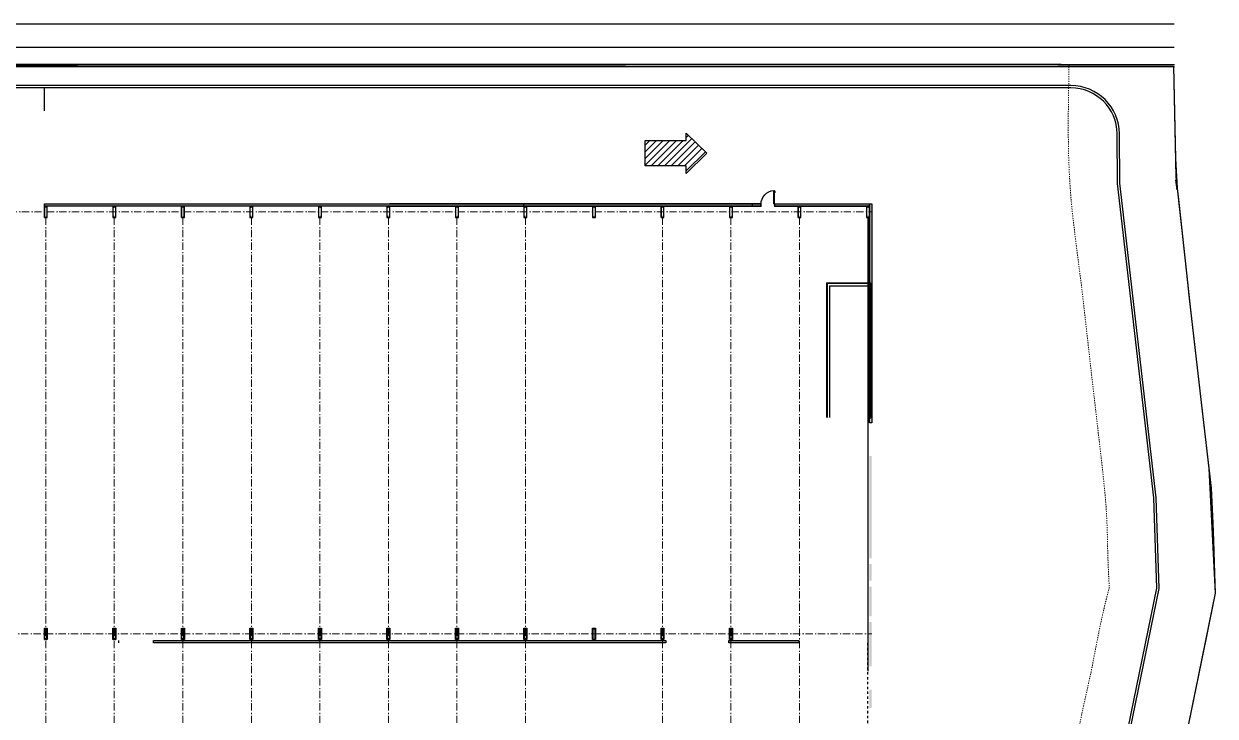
# Model space of a CAD drawing. Header units: millimetres. Extents: x 199 to 443, y 158 to 366.
# Drawn here: x 340.7 to 443.3, y 306.2 to 365.8 of the extents above; entities that cross this region are included whole.
import ezdxf

# ---------------------------------------------------------------- set-up
doc = ezdxf.new("R2010")
doc.units = ezdxf.units.MM
for name, pattern in [('DASHDOT2', [12.7, 6.35, -3.175, 0, -3.175]), ('STYLE_01', [0.416641, 0.208282, -0.208359]), ('STYLE_12', [1.04164, 0.625, -0.208282, 0.069427, -0.138931])]:
    doc.linetypes.add(name, pattern=pattern)
for name, color, linetype in [('000 - MUROS', 252, 'Continuous'), ('Caminos', 8, 'Continuous'), ('COTAS', 121, 'Continuous'), ('Mobiliario', 8, 'Continuous')]:
    doc.layers.add(name, color=color, linetype=linetype)
for name, color, linetype, lineweight in [('Eje-Columnas', 252, 'STYLE_12', 5), ('OCASA_TODAS_r08$0$CARP-BARRIDO', 9, 'Continuous', 15), ('OCASA_TODAS_r08$0$CARP-HERRAJES', 9, 'Continuous', 15), ('OCASA_TODAS_r08$0$CARP-HOJA', 7, 'Continuous', 20), ('OCASA_TODAS_r08$0$CARP-MARCO', 7, 'Continuous', 20), ('Terreno', 8, 'DASHDOT2', 9)]:
    doc.layers.add(name, color=color, linetype=linetype, lineweight=lineweight)

# ---------------------------------------------------------------- blocks, each defined once
blk = doc.blocks.new('OCASA_TODAS_r08$0$SE 16')
at = {"layer": 'OCASA_TODAS_r08$0$CARP-BARRIDO', "lineweight": -3}
blk.add_arc((-36.41539, -19.636195), 1.16501, 179.476971, 266.48031, dxfattribs=at)
at = {"layer": 'OCASA_TODAS_r08$0$CARP-HERRAJES'}
for p, q in [((-36.486912, -19.685538), (-36.527067, -19.685538)), ((-36.527067, -19.690098), (-36.486912, -19.690098)), ((-36.525375, -19.690098), (-36.525375, -20.748793)), ((-36.505688, -20.748793), (-36.505688, -19.690098)), ((-36.486912, -20.748793), (-36.527067, -20.748793)), ((-36.527067, -20.753354), (-36.486912, -20.753354)), ((-36.417912, -20.717998), (-36.426912, -20.717998)), ((-36.426912, -20.752998), (-36.417912, -20.752998)), ((-36.414912, -20.749998), (-36.414912, -20.720998)), ((-36.414912, -20.728073), (-36.396912, -20.728073)), ((-36.414912, -20.742073), (-36.387912, -20.742073)), ((-36.391912, -20.723073), (-36.391912, -20.643073)), ((-36.388912, -20.640073), (-36.387912, -20.640073)), ((-36.377912, -20.732073), (-36.377912, -20.650073))]:
    blk.add_line(p, q, dxfattribs=at)
for centre, radius, start, end in [((-36.527067, -19.687818), 0.00228, 90, 270), ((-36.527067, -20.751073), 0.00228, 90, 270), ((-36.417912, -20.720998), 0.003, 0, 90), ((-36.417912, -20.749998), 0.003, 270, 0), ((-36.396912, -20.723073), 0.005, 270, 0), ((-36.388912, -20.643073), 0.003, 90, 180), ((-36.387912, -20.650073), 0.01, 0, 90), ((-36.387912, -20.732073), 0.01, 270, 0)]:
    blk.add_arc(centre, radius, start, end, dxfattribs=at)
at = {"layer": 'OCASA_TODAS_r08$0$CARP-HOJA'}
for p, q in [((-36.486912, -20.799008), (-36.486912, -19.654008)), ((-36.486912, -19.654008), (-36.431912, -19.654008)), ((-36.485712, -19.812314), (-36.485712, -19.655208)), ((-36.485712, -19.655208), (-36.430712, -19.655208)), ((-36.485712, -20.797808), (-36.485712, -19.812314)), ((-36.431912, -19.654008), (-36.431912, -19.641508)), ((-36.430712, -19.641508), (-36.430712, -19.655208)), ((-36.428112, -19.797314), (-36.428112, -19.641508)), ((-36.428112, -20.811508), (-36.428112, -19.797314)), ((-36.426912, -20.811508), (-36.426912, -19.641508)), ((-36.431912, -20.799008), (-36.486912, -20.799008)), ((-36.430712, -20.797808), (-36.485712, -20.797808)), ((-36.431912, -20.799008), (-36.431912, -20.811508)), ((-36.430712, -20.797808), (-36.430712, -20.811508))]:
    blk.add_line(p, q, dxfattribs=at)
for centre, radius, start, end in [((-36.429412, -19.641508), 0.0025, 0, 180), ((-36.429412, -19.641508), 0.0013, 0, 180), ((-36.429412, -20.811508), 0.0025, 180, 0), ((-36.429412, -20.811508), 0.0013, 180, 0)]:
    blk.add_arc(centre, radius, start, end, dxfattribs=at)
at = {"layer": 'OCASA_TODAS_r08$0$CARP-MARCO'}
for p, q in [((-37.580351, -19.43236), (-37.605351, -19.43236)), ((-37.605351, -19.43236), (-37.605351, -19.44736)), ((-37.605351, -19.43236), (-37.605351, -19.44896)), ((-37.603751, -19.44896), (-37.605351, -19.44896)), ((-37.581951, -19.43396), (-37.603751, -19.43396)), ((-37.603751, -19.43396), (-37.603751, -19.44736)), ((-37.603751, -19.43396), (-37.603751, -19.44896)), ((-37.581951, -19.55716), (-37.581951, -19.43396)), ((-37.580351, -19.55556), (-37.580351, -19.43236)), ((-36.430351, -19.55556), (-36.430351, -19.43236)), ((-36.430351, -19.43236), (-36.405351, -19.43236)), ((-36.428751, -19.55716), (-36.428751, -19.43396)), ((-36.428751, -19.43396), (-36.406951, -19.43396)), ((-36.406951, -19.43396), (-36.406951, -19.44736)), ((-36.406951, -19.43396), (-36.406951, -19.44896)), ((-36.406951, -19.44896), (-36.405351, -19.44896)), ((-36.405351, -19.43236), (-36.405351, -19.44736)), ((-36.405351, -19.43236), (-36.405351, -19.44896)), ((-37.605351, -19.62556), (-37.605351, -19.60896)), ((-37.603751, -19.60896), (-37.605351, -19.60896)), ((-37.605351, -19.62556), (-37.605351, -19.61056)), ((-37.605351, -19.62556), (-37.580351, -19.62556)), ((-37.603751, -19.62396), (-37.603751, -19.60896)), ((-37.603751, -19.62396), (-37.603751, -19.61056)), ((-37.603751, -19.62396), (-37.581951, -19.62396)), ((-37.566951, -19.55716), (-37.581951, -19.55716)), ((-37.581951, -19.62396), (-37.581951, -19.56896)), ((-37.581951, -19.56896), (-37.566951, -19.56896)), ((-37.565351, -19.55556), (-37.580351, -19.55556)), ((-37.580351, -19.62556), (-37.580351, -19.57056)), ((-37.580351, -19.57056), (-37.565351, -19.57056)), ((-37.566951, -19.56896), (-37.566951, -19.55716)), ((-37.565351, -19.57056), (-37.565351, -19.55556)), ((-36.445351, -19.57056), (-36.445351, -19.55556)), ((-36.445351, -19.55556), (-36.430351, -19.55556)), ((-36.430351, -19.57056), (-36.445351, -19.57056)), ((-36.443751, -19.56896), (-36.443751, -19.55716)), ((-36.443751, -19.55716), (-36.428751, -19.55716)), ((-36.428751, -19.56896), (-36.443751, -19.56896)), ((-36.430351, -19.62556), (-36.430351, -19.57056)), ((-36.405351, -19.62556), (-36.430351, -19.62556)), ((-36.428751, -19.62396), (-36.428751, -19.56896)), ((-36.406951, -19.62396), (-36.428751, -19.62396)), ((-36.417071, -19.643831), (-36.426912, -19.652463)), ((-36.420656, -19.644065), (-36.426912, -19.649632)), ((-36.415351, -19.632235), (-36.415351, -19.62556)), ((-36.415351, -19.633663), (-36.415351, -19.62556)), ((-36.413351, -19.637069), (-36.413351, -19.62556)), ((-36.406951, -19.62396), (-36.406951, -19.60896)), ((-36.406951, -19.60896), (-36.405351, -19.60896)), ((-36.406951, -19.62396), (-36.406951, -19.61056)), ((-36.405351, -19.62556), (-36.405351, -19.60896)), ((-36.405351, -19.62556), (-36.405351, -19.61056))]:
    blk.add_line(p, q, dxfattribs=at)
blk.add_circle((-36.419237, -19.638235), 0.006, dxfattribs=at)

msp = doc.modelspace()

# ---------------------------------------------------------------- hatches: boundary and pattern name
at = {"layer": 'Caminos'}
h = msp.add_hatch(dxfattribs=at)
h.set_pattern_fill('ANSI31', color=256, scale=3.24087, angle=179.9418, style=0)
h.set_pattern_definition([(224.941836, (3319.85474, -289.44528), (0.286164185, -0.28674578), [])])
h.paths.add_polyline_path([(399.53, 354.62), (397.73, 352.89), (397.73, 353.54), (394.22, 353.55), (394.22, 355.71), (397.74, 355.71), (397.74, 356.36)])
at = {"layer": 'Mobiliario', "transparency": 33554687}
h = msp.add_hatch(color=256, dxfattribs=at)
h.dxf.hatch_style = 1
h.paths.add_polyline_path([(405.37, 350.26), (413.52, 350.26), (413.52, 350.06), (405.37, 350.06)])
h.paths.add_polyline_path([(342.47, 350.26), (404.17, 350.26), (404.17, 350.06), (342.47, 350.06)])
h.paths.add_polyline_path([(413.52, 350.26), (413.72, 350.26), (413.72, 331.41), (413.52, 331.41)])
h.paths.add_polyline_path([(413.72, 328.56), (413.52, 328.56), (413.52, 319.75), (413.72, 319.75)])
h.paths.add_polyline_path([(413.72, 319.25), (413.52, 319.25), (413.52, 317.82), (413.72, 317.82)])
h.paths.add_polyline_path([(413.72, 317.32), (413.52, 317.32), (413.52, 314.76), (413.72, 314.76)])
h.paths.add_polyline_path([(413.52, 310.45), (413.72, 310.45), (413.72, 314.26), (413.52, 314.26)])
h.paths.add_polyline_path([(413.72, 308.45), (413.52, 308.45), (413.52, 306.86), (413.72, 306.86)])
h.paths.add_polyline_path([(413.52, 304.86), (413.72, 304.86), (413.72, 275.06), (413.52, 275.06)])
h = msp.add_hatch(color=256, dxfattribs=at)
h.dxf.hatch_style = 1
h.paths.add_polyline_path([(351.87, 312.67), (396, 312.67), (396, 312.47), (351.87, 312.47)])
h = msp.add_hatch(color=256, dxfattribs=at)
h.dxf.hatch_style = 1
h.paths.add_polyline_path([(401.4, 312.67), (407.45, 312.67), (407.45, 312.47), (401.4, 312.47)])

# ---------------------------------------------------------------- linework, layer by layer
at = {"layer": '000 - MUROS'}
for p, q in [((405.37, 350.06), (405.37, 350.26)), ((409.82, 343.46), (413.64, 343.47))]:
    msp.add_line(p, q, dxfattribs=at)
at = {"layer": '000 - MUROS', "color": 253}
msp.add_line((410.07, 343.21), (413.64, 343.22), dxfattribs=at)
at = {"layer": '000 - MUROS', "color": 8, "linetype": 'STYLE_01'}
msp.add_line((413.39, 275.16), (413.39, 312.66), dxfattribs=at)
at = {"layer": '000 - MUROS'}
for points in [[(372.27, 350.06), (342.47, 350.06), (342.47, 350.26), (372.22, 350.26)], [(372.22, 350.06), (404.17, 350.06), (404.17, 350.26), (372.22, 350.26)], [(405.37, 350.26), (413.72, 350.26)], [(405.37, 350.06), (413.52, 350.06), (413.52, 343.46)], [(409.82, 343.46), (409.82, 331.86)], [(413.52, 343.46), (413.52, 341.86)], [(413.72, 343.46), (413.72, 341.86)], [(348.87, 312.47), (348.87, 312.67)]]:
    msp.add_lwpolyline(points, dxfattribs=at)
for points in [[(342.47, 350.26), (404.17, 350.26), (404.17, 350.06), (342.47, 350.06)], [(404.17, 350.06), (403.44, 350.06), (403.44, 350.26), (404.17, 350.26)], [(405.37, 350.26), (413.52, 350.26), (413.52, 350.06), (405.37, 350.06)], [(413.52, 350.26), (413.72, 350.26), (413.72, 331.41), (413.52, 331.41)], [(413.65, 343.47), (413.65, 337.66), (413.55, 337.66), (413.55, 343.47)], [(413.65, 331.84), (413.65, 337.66), (413.55, 337.66), (413.55, 331.84)], [(351.87, 312.67), (396, 312.67), (396, 312.47), (351.87, 312.47)], [(401.4, 312.67), (407.45, 312.67), (407.45, 312.47), (401.4, 312.47)]]:
    msp.add_lwpolyline(points, close=True, dxfattribs=at)
at = {"layer": '000 - MUROS', "color": 8}
for points in [[(342.47, 349.09), (342.49, 349.09), (342.49, 350.06), (342.47, 350.06)], [(342.69, 349.09), (342.72, 349.09), (342.72, 350.06), (342.69, 350.06)], [(348.37, 349.09), (348.39, 349.09), (348.39, 350.06), (348.37, 350.06)], [(348.59, 349.09), (348.62, 349.09), (348.62, 350.06), (348.59, 350.06)], [(354.27, 349.09), (354.29, 349.09), (354.29, 350.06), (354.27, 350.06)], [(354.49, 349.09), (354.52, 349.09), (354.52, 350.06), (354.49, 350.06)], [(360.17, 349.09), (360.19, 349.09), (360.19, 350.06), (360.17, 350.06)], [(360.39, 349.09), (360.42, 349.09), (360.42, 350.06), (360.39, 350.06)], [(366.07, 349.09), (366.09, 349.09), (366.09, 350.06), (366.07, 350.06)], [(366.29, 349.09), (366.32, 349.09), (366.32, 350.06), (366.29, 350.06)], [(371.97, 349.09), (371.99, 349.09), (371.99, 350.06), (371.97, 350.06)], [(372.19, 349.09), (372.22, 349.09), (372.22, 350.06), (372.19, 350.06)], [(377.87, 349.09), (377.89, 349.09), (377.89, 350.06), (377.87, 350.06)], [(378.09, 349.09), (378.12, 349.09), (378.12, 350.06), (378.09, 350.06)], [(383.77, 349.09), (383.79, 349.09), (383.79, 350.06), (383.77, 350.06)], [(383.99, 349.09), (384.02, 349.09), (384.02, 350.06), (383.99, 350.06)], [(389.67, 349.09), (389.69, 349.09), (389.69, 350.06), (389.67, 350.06)], [(389.89, 349.09), (389.92, 349.09), (389.92, 350.06), (389.89, 350.06)], [(395.57, 349.09), (395.59, 349.09), (395.59, 350.06), (395.57, 350.06)], [(395.79, 349.09), (395.82, 349.09), (395.82, 350.06), (395.79, 350.06)], [(401.47, 349.09), (401.49, 349.09), (401.49, 350.06), (401.47, 350.06)], [(401.69, 349.09), (401.72, 349.09), (401.72, 350.06), (401.69, 350.06)], [(407.37, 349.09), (407.39, 349.09), (407.39, 350.06), (407.37, 350.06)], [(407.59, 349.09), (407.62, 349.09), (407.62, 350.06), (407.59, 350.06)], [(413.27, 349.09), (413.29, 349.09), (413.29, 350.06), (413.27, 350.06)], [(413.49, 349.09), (413.52, 349.09), (413.52, 350.06), (413.49, 350.06)], [(342.47, 313.73), (342.49, 313.73), (342.49, 312.76), (342.47, 312.76)], [(342.69, 313.73), (342.72, 313.73), (342.72, 312.76), (342.69, 312.76)], [(348.37, 313.73), (348.39, 313.73), (348.39, 312.76), (348.37, 312.76)], [(348.59, 313.73), (348.62, 313.73), (348.62, 312.76), (348.59, 312.76)], [(354.27, 313.73), (354.29, 313.73), (354.29, 312.76), (354.27, 312.76)], [(354.49, 313.73), (354.52, 313.73), (354.52, 312.76), (354.49, 312.76)], [(360.17, 313.73), (360.19, 313.73), (360.19, 312.76), (360.17, 312.76)], [(360.39, 313.73), (360.42, 313.73), (360.42, 312.76), (360.39, 312.76)], [(366.07, 313.73), (366.09, 313.73), (366.09, 312.76), (366.07, 312.76)], [(366.29, 313.73), (366.32, 313.73), (366.32, 312.76), (366.29, 312.76)], [(371.97, 313.73), (371.99, 313.73), (371.99, 312.76), (371.97, 312.76)], [(372.19, 313.73), (372.22, 313.73), (372.22, 312.76), (372.19, 312.76)], [(377.87, 313.73), (377.89, 313.73), (377.89, 312.76), (377.87, 312.76)], [(378.09, 313.73), (378.12, 313.73), (378.12, 312.76), (378.09, 312.76)], [(383.77, 313.73), (383.79, 313.73), (383.79, 312.76), (383.77, 312.76)], [(383.99, 313.73), (384.02, 313.73), (384.02, 312.76), (383.99, 312.76)], [(389.67, 313.73), (389.69, 313.73), (389.69, 312.76), (389.67, 312.76)], [(389.89, 313.73), (389.92, 313.73), (389.92, 312.76), (389.89, 312.76)], [(395.57, 313.73), (395.59, 313.73), (395.59, 312.76), (395.57, 312.76)], [(395.79, 313.73), (395.82, 313.73), (395.82, 312.76), (395.79, 312.76)], [(401.47, 313.73), (401.49, 313.73), (401.49, 312.76), (401.47, 312.76)], [(401.69, 313.73), (401.72, 313.73), (401.72, 312.76), (401.69, 312.76)]]:
    msp.add_lwpolyline(points, close=True, dxfattribs=at)
at = {"layer": '000 - MUROS'}
for points in [[(342.54, 349.97), (342.54, 349.96), (342.5, 349.96, -0.414214), (342.49, 349.97), (342.49, 350.06, -0.414214), (342.5, 350.06), (342.69, 350.06, -0.414214), (342.69, 350.06), (342.69, 349.97, -0.414214), (342.69, 349.96), (342.64, 349.96), (342.64, 349.97), (342.68, 349.97, 0.414214), (342.68, 349.98), (342.68, 350.05, 0.414214), (342.68, 350.06), (342.5, 350.06, 0.414214), (342.5, 350.05), (342.5, 349.98, 0.414214), (342.5, 349.97)], [(348.44, 349.97), (348.44, 349.96), (348.4, 349.96, -0.414214), (348.39, 349.97), (348.39, 350.06, -0.414214), (348.4, 350.06), (348.59, 350.06, -0.414214), (348.59, 350.06), (348.59, 349.97, -0.414214), (348.59, 349.96), (348.54, 349.96), (348.54, 349.97), (348.58, 349.97, 0.414214), (348.58, 349.98), (348.58, 350.05, 0.414214), (348.58, 350.06), (348.4, 350.06, 0.414214), (348.4, 350.05), (348.4, 349.98, 0.414214), (348.4, 349.97)], [(354.34, 349.97), (354.34, 349.96), (354.3, 349.96, -0.414214), (354.29, 349.97), (354.29, 350.06, -0.414214), (354.3, 350.06), (354.49, 350.06, -0.414214), (354.49, 350.06), (354.49, 349.97, -0.414214), (354.49, 349.96), (354.44, 349.96), (354.44, 349.97), (354.48, 349.97, 0.414214), (354.48, 349.98), (354.48, 350.05, 0.414214), (354.48, 350.06), (354.3, 350.06, 0.414214), (354.3, 350.05), (354.3, 349.98, 0.414214), (354.3, 349.97)], [(360.24, 349.97), (360.24, 349.96), (360.2, 349.96, -0.414214), (360.19, 349.97), (360.19, 350.06, -0.414214), (360.2, 350.06), (360.39, 350.06, -0.414214), (360.39, 350.06), (360.39, 349.97, -0.414214), (360.39, 349.96), (360.34, 349.96), (360.34, 349.97), (360.38, 349.97, 0.414214), (360.38, 349.98), (360.38, 350.05, 0.414214), (360.38, 350.06), (360.2, 350.06, 0.414214), (360.2, 350.05), (360.2, 349.98, 0.414214), (360.2, 349.97)], [(366.14, 349.97), (366.14, 349.96), (366.1, 349.96, -0.414214), (366.09, 349.97), (366.09, 350.06, -0.414214), (366.1, 350.06), (366.29, 350.06, -0.414214), (366.29, 350.06), (366.29, 349.97, -0.414214), (366.29, 349.96), (366.24, 349.96), (366.24, 349.97), (366.28, 349.97, 0.414214), (366.28, 349.98), (366.28, 350.05, 0.414214), (366.28, 350.06), (366.1, 350.06, 0.414214), (366.1, 350.05), (366.1, 349.98, 0.414214), (366.1, 349.97)], [(372.04, 349.97), (372.04, 349.96), (372, 349.96, -0.414214), (371.99, 349.97), (371.99, 350.06, -0.414214), (372, 350.06), (372.19, 350.06, -0.414214), (372.19, 350.06), (372.19, 349.97, -0.414214), (372.19, 349.96), (372.14, 349.96), (372.14, 349.97), (372.18, 349.97, 0.414214), (372.18, 349.98), (372.18, 350.05, 0.414214), (372.18, 350.06), (372, 350.06, 0.414214), (372, 350.05), (372, 349.98, 0.414214), (372, 349.97)], [(377.94, 349.97), (377.94, 349.96), (377.9, 349.96, -0.414214), (377.89, 349.97), (377.89, 350.06, -0.414214), (377.9, 350.06), (378.09, 350.06, -0.414214), (378.09, 350.06), (378.09, 349.97, -0.414214), (378.09, 349.96), (378.04, 349.96), (378.04, 349.97), (378.08, 349.97, 0.414214), (378.08, 349.98), (378.08, 350.05, 0.414214), (378.08, 350.06), (377.9, 350.06, 0.414214), (377.9, 350.05), (377.9, 349.98, 0.414214), (377.9, 349.97)], [(383.84, 349.97), (383.84, 349.96), (383.8, 349.96, -0.414214), (383.79, 349.97), (383.79, 350.06, -0.414214), (383.8, 350.06), (383.99, 350.06, -0.414214), (383.99, 350.06), (383.99, 349.97, -0.414214), (383.99, 349.96), (383.94, 349.96), (383.94, 349.97), (383.98, 349.97, 0.414214), (383.98, 349.98), (383.98, 350.05, 0.414214), (383.98, 350.06), (383.8, 350.06, 0.414214), (383.8, 350.05), (383.8, 349.98, 0.414214), (383.8, 349.97)], [(389.74, 349.97), (389.74, 349.96), (389.7, 349.96, -0.414214), (389.69, 349.97), (389.69, 350.06, -0.414214), (389.7, 350.06), (389.89, 350.06, -0.414214), (389.89, 350.06), (389.89, 349.97, -0.414214), (389.89, 349.96), (389.84, 349.96), (389.84, 349.97), (389.88, 349.97, 0.414214), (389.88, 349.98), (389.88, 350.05, 0.414214), (389.88, 350.06), (389.7, 350.06, 0.414214), (389.7, 350.05), (389.7, 349.98, 0.414214), (389.7, 349.97)], [(395.64, 349.97), (395.64, 349.96), (395.6, 349.96, -0.414214), (395.59, 349.97), (395.59, 350.06, -0.414214), (395.6, 350.06), (395.79, 350.06, -0.414214), (395.79, 350.06), (395.79, 349.97, -0.414214), (395.79, 349.96), (395.74, 349.96), (395.74, 349.97), (395.78, 349.97, 0.414214), (395.78, 349.98), (395.78, 350.05, 0.414214), (395.78, 350.06), (395.6, 350.06, 0.414214), (395.6, 350.05), (395.6, 349.98, 0.414214), (395.6, 349.97)], [(401.54, 349.97), (401.54, 349.96), (401.5, 349.96, -0.414214), (401.49, 349.97), (401.49, 350.06, -0.414214), (401.5, 350.06), (401.69, 350.06, -0.414214), (401.69, 350.06), (401.69, 349.97, -0.414214), (401.69, 349.96), (401.64, 349.96), (401.64, 349.97), (401.68, 349.97, 0.414214), (401.68, 349.98), (401.68, 350.05, 0.414214), (401.68, 350.06), (401.5, 350.06, 0.414214), (401.5, 350.05), (401.5, 349.98, 0.414214), (401.5, 349.97)], [(407.44, 349.97), (407.44, 349.96), (407.4, 349.96, -0.414214), (407.39, 349.97), (407.39, 350.06, -0.414214), (407.4, 350.06), (407.59, 350.06, -0.414214), (407.59, 350.06), (407.59, 349.97, -0.414214), (407.59, 349.96), (407.54, 349.96), (407.54, 349.97), (407.58, 349.97, 0.414214), (407.58, 349.98), (407.58, 350.05, 0.414214), (407.58, 350.06), (407.4, 350.06, 0.414214), (407.4, 350.05), (407.4, 349.98, 0.414214), (407.4, 349.97)], [(413.34, 349.97), (413.34, 349.96), (413.3, 349.96, -0.414214), (413.29, 349.97), (413.29, 350.06, -0.414214), (413.3, 350.06), (413.49, 350.06, -0.414214), (413.49, 350.06), (413.49, 349.97, -0.414214), (413.49, 349.96), (413.44, 349.96), (413.44, 349.97), (413.48, 349.97, 0.414214), (413.48, 349.98), (413.48, 350.05, 0.414214), (413.48, 350.06), (413.3, 350.06, 0.414214), (413.3, 350.05), (413.3, 349.98, 0.414214), (413.3, 349.97)], [(342.54, 349.19), (342.54, 349.19), (342.5, 349.19, 0.414214), (342.49, 349.19), (342.49, 349.1, 0.414214), (342.5, 349.09), (342.69, 349.09, 0.414214), (342.69, 349.1), (342.69, 349.19, 0.414214), (342.69, 349.19), (342.64, 349.19), (342.64, 349.19), (342.68, 349.19, -0.414214), (342.68, 349.18), (342.68, 349.11, -0.414214), (342.68, 349.1), (342.5, 349.1, -0.414214), (342.5, 349.11), (342.5, 349.18, -0.414214), (342.5, 349.19)], [(348.44, 349.19), (348.44, 349.19), (348.4, 349.19, 0.414214), (348.39, 349.19), (348.39, 349.1, 0.414214), (348.4, 349.09), (348.59, 349.09, 0.414214), (348.59, 349.1), (348.59, 349.19, 0.414214), (348.59, 349.19), (348.54, 349.19), (348.54, 349.19), (348.58, 349.19, -0.414214), (348.58, 349.18), (348.58, 349.11, -0.414214), (348.58, 349.1), (348.4, 349.1, -0.414214), (348.4, 349.11), (348.4, 349.18, -0.414214), (348.4, 349.19)], [(354.34, 349.19), (354.34, 349.19), (354.3, 349.19, 0.414214), (354.29, 349.19), (354.29, 349.1, 0.414214), (354.3, 349.09), (354.49, 349.09, 0.414214), (354.49, 349.1), (354.49, 349.19, 0.414214), (354.49, 349.19), (354.44, 349.19), (354.44, 349.19), (354.48, 349.19, -0.414214), (354.48, 349.18), (354.48, 349.11, -0.414214), (354.48, 349.1), (354.3, 349.1, -0.414214), (354.3, 349.11), (354.3, 349.18, -0.414214), (354.3, 349.19)], [(360.24, 349.19), (360.24, 349.19), (360.2, 349.19, 0.414214), (360.19, 349.19), (360.19, 349.1, 0.414214), (360.2, 349.09), (360.39, 349.09, 0.414214), (360.39, 349.1), (360.39, 349.19, 0.414214), (360.39, 349.19), (360.34, 349.19), (360.34, 349.19), (360.38, 349.19, -0.414214), (360.38, 349.18), (360.38, 349.11, -0.414214), (360.38, 349.1), (360.2, 349.1, -0.414214), (360.2, 349.11), (360.2, 349.18, -0.414214), (360.2, 349.19)], [(366.14, 349.19), (366.14, 349.19), (366.1, 349.19, 0.414214), (366.09, 349.19), (366.09, 349.1, 0.414214), (366.1, 349.09), (366.29, 349.09, 0.414214), (366.29, 349.1), (366.29, 349.19, 0.414214), (366.29, 349.19), (366.24, 349.19), (366.24, 349.19), (366.28, 349.19, -0.414214), (366.28, 349.18), (366.28, 349.11, -0.414214), (366.28, 349.1), (366.1, 349.1, -0.414214), (366.1, 349.11), (366.1, 349.18, -0.414214), (366.1, 349.19)], [(372.04, 349.19), (372.04, 349.19), (372, 349.19, 0.414214), (371.99, 349.19), (371.99, 349.1, 0.414214), (372, 349.09), (372.19, 349.09, 0.414214), (372.19, 349.1), (372.19, 349.19, 0.414214), (372.19, 349.19), (372.14, 349.19), (372.14, 349.19), (372.18, 349.19, -0.414214), (372.18, 349.18), (372.18, 349.11, -0.414214), (372.18, 349.1), (372, 349.1, -0.414214), (372, 349.11), (372, 349.18, -0.414214), (372, 349.19)], [(377.94, 349.19), (377.94, 349.19), (377.9, 349.19, 0.414214), (377.89, 349.19), (377.89, 349.1, 0.414214), (377.9, 349.09), (378.09, 349.09, 0.414214), (378.09, 349.1), (378.09, 349.19, 0.414214), (378.09, 349.19), (378.04, 349.19), (378.04, 349.19), (378.08, 349.19, -0.414214), (378.08, 349.18), (378.08, 349.11, -0.414214), (378.08, 349.1), (377.9, 349.1, -0.414214), (377.9, 349.11), (377.9, 349.18, -0.414214), (377.9, 349.19)], [(383.84, 349.19), (383.84, 349.19), (383.8, 349.19, 0.414214), (383.79, 349.19), (383.79, 349.1, 0.414214), (383.8, 349.09), (383.99, 349.09, 0.414214), (383.99, 349.1), (383.99, 349.19, 0.414214), (383.99, 349.19), (383.94, 349.19), (383.94, 349.19), (383.98, 349.19, -0.414214), (383.98, 349.18), (383.98, 349.11, -0.414214), (383.98, 349.1), (383.8, 349.1, -0.414214), (383.8, 349.11), (383.8, 349.18, -0.414214), (383.8, 349.19)], [(389.74, 349.19), (389.74, 349.19), (389.7, 349.19, 0.414214), (389.69, 349.19), (389.69, 349.1, 0.414214), (389.7, 349.09), (389.89, 349.09, 0.414214), (389.89, 349.1), (389.89, 349.19, 0.414214), (389.89, 349.19), (389.84, 349.19), (389.84, 349.19), (389.88, 349.19, -0.414214), (389.88, 349.18), (389.88, 349.11, -0.414214), (389.88, 349.1), (389.7, 349.1, -0.414214), (389.7, 349.11), (389.7, 349.18, -0.414214), (389.7, 349.19)], [(395.64, 349.19), (395.64, 349.19), (395.6, 349.19, 0.414214), (395.59, 349.19), (395.59, 349.1, 0.414214), (395.6, 349.09), (395.79, 349.09, 0.414214), (395.79, 349.1), (395.79, 349.19, 0.414214), (395.79, 349.19), (395.74, 349.19), (395.74, 349.19), (395.78, 349.19, -0.414214), (395.78, 349.18), (395.78, 349.11, -0.414214), (395.78, 349.1), (395.6, 349.1, -0.414214), (395.6, 349.11), (395.6, 349.18, -0.414214), (395.6, 349.19)], [(401.54, 349.19), (401.54, 349.19), (401.5, 349.19, 0.414214), (401.49, 349.19), (401.49, 349.1, 0.414214), (401.5, 349.09), (401.69, 349.09, 0.414214), (401.69, 349.1), (401.69, 349.19, 0.414214), (401.69, 349.19), (401.64, 349.19), (401.64, 349.19), (401.68, 349.19, -0.414214), (401.68, 349.18), (401.68, 349.11, -0.414214), (401.68, 349.1), (401.5, 349.1, -0.414214), (401.5, 349.11), (401.5, 349.18, -0.414214), (401.5, 349.19)], [(407.44, 349.19), (407.44, 349.19), (407.4, 349.19, 0.414214), (407.39, 349.19), (407.39, 349.1, 0.414214), (407.4, 349.09), (407.59, 349.09, 0.414214), (407.59, 349.1), (407.59, 349.19, 0.414214), (407.59, 349.19), (407.54, 349.19), (407.54, 349.19), (407.58, 349.19, -0.414214), (407.58, 349.18), (407.58, 349.11, -0.414214), (407.58, 349.1), (407.4, 349.1, -0.414214), (407.4, 349.11), (407.4, 349.18, -0.414214), (407.4, 349.19)], [(413.34, 349.19), (413.34, 349.19), (413.3, 349.19, 0.414214), (413.29, 349.19), (413.29, 349.1, 0.414214), (413.3, 349.09), (413.49, 349.09, 0.414214), (413.49, 349.1), (413.49, 349.19, 0.414214), (413.49, 349.19), (413.44, 349.19), (413.44, 349.19), (413.48, 349.19, -0.414214), (413.48, 349.18), (413.48, 349.11, -0.414214), (413.48, 349.1), (413.3, 349.1, -0.414214), (413.3, 349.11), (413.3, 349.18, -0.414214), (413.3, 349.19)], [(342.54, 313.64), (342.54, 313.63), (342.5, 313.63, -0.414214), (342.49, 313.63), (342.49, 313.72, -0.414214), (342.5, 313.73), (342.69, 313.73, -0.414214), (342.69, 313.72), (342.69, 313.63, -0.414214), (342.69, 313.63), (342.64, 313.63), (342.64, 313.64), (342.68, 313.64, 0.414214), (342.68, 313.64), (342.68, 313.72, 0.414214), (342.68, 313.72), (342.5, 313.72, 0.414214), (342.5, 313.72), (342.5, 313.64, 0.414214), (342.5, 313.64)], [(348.44, 313.64), (348.44, 313.63), (348.4, 313.63, -0.414214), (348.39, 313.63), (348.39, 313.72, -0.414214), (348.4, 313.73), (348.59, 313.73, -0.414214), (348.59, 313.72), (348.59, 313.63, -0.414214), (348.59, 313.63), (348.54, 313.63), (348.54, 313.64), (348.58, 313.64, 0.414214), (348.58, 313.64), (348.58, 313.72, 0.414214), (348.58, 313.72), (348.4, 313.72, 0.414214), (348.4, 313.72), (348.4, 313.64, 0.414214), (348.4, 313.64)], [(354.34, 313.64), (354.34, 313.63), (354.3, 313.63, -0.414214), (354.29, 313.63), (354.29, 313.72, -0.414214), (354.3, 313.73), (354.49, 313.73, -0.414214), (354.49, 313.72), (354.49, 313.63, -0.414214), (354.49, 313.63), (354.44, 313.63), (354.44, 313.64), (354.48, 313.64, 0.414214), (354.48, 313.64), (354.48, 313.72, 0.414214), (354.48, 313.72), (354.3, 313.72, 0.414214), (354.3, 313.72), (354.3, 313.64, 0.414214), (354.3, 313.64)], [(360.24, 313.64), (360.24, 313.63), (360.2, 313.63, -0.414214), (360.19, 313.63), (360.19, 313.72, -0.414214), (360.2, 313.73), (360.39, 313.73, -0.414214), (360.39, 313.72), (360.39, 313.63, -0.414214), (360.39, 313.63), (360.34, 313.63), (360.34, 313.64), (360.38, 313.64, 0.414214), (360.38, 313.64), (360.38, 313.72, 0.414214), (360.38, 313.72), (360.2, 313.72, 0.414214), (360.2, 313.72), (360.2, 313.64, 0.414214), (360.2, 313.64)], [(366.14, 313.64), (366.14, 313.63), (366.1, 313.63, -0.414214), (366.09, 313.63), (366.09, 313.72, -0.414214), (366.1, 313.73), (366.29, 313.73, -0.414214), (366.29, 313.72), (366.29, 313.63, -0.414214), (366.29, 313.63), (366.24, 313.63), (366.24, 313.64), (366.28, 313.64, 0.414214), (366.28, 313.64), (366.28, 313.72, 0.414214), (366.28, 313.72), (366.1, 313.72, 0.414214), (366.1, 313.72), (366.1, 313.64, 0.414214), (366.1, 313.64)], [(372.04, 313.64), (372.04, 313.63), (372, 313.63, -0.414214), (371.99, 313.63), (371.99, 313.72, -0.414214), (372, 313.73), (372.19, 313.73, -0.414214), (372.19, 313.72), (372.19, 313.63, -0.414214), (372.19, 313.63), (372.14, 313.63), (372.14, 313.64), (372.18, 313.64, 0.414214), (372.18, 313.64), (372.18, 313.72, 0.414214), (372.18, 313.72), (372, 313.72, 0.414214), (372, 313.72), (372, 313.64, 0.414214), (372, 313.64)], [(377.94, 313.64), (377.94, 313.63), (377.9, 313.63, -0.414214), (377.89, 313.63), (377.89, 313.72, -0.414214), (377.9, 313.73), (378.09, 313.73, -0.414214), (378.09, 313.72), (378.09, 313.63, -0.414214), (378.09, 313.63), (378.04, 313.63), (378.04, 313.64), (378.08, 313.64, 0.414214), (378.08, 313.64), (378.08, 313.72, 0.414214), (378.08, 313.72), (377.9, 313.72, 0.414214), (377.9, 313.72), (377.9, 313.64, 0.414214), (377.9, 313.64)], [(383.84, 313.64), (383.84, 313.63), (383.8, 313.63, -0.414214), (383.79, 313.63), (383.79, 313.72, -0.414214), (383.8, 313.73), (383.99, 313.73, -0.414214), (383.99, 313.72), (383.99, 313.63, -0.414214), (383.99, 313.63), (383.94, 313.63), (383.94, 313.64), (383.98, 313.64, 0.414214), (383.98, 313.64), (383.98, 313.72, 0.414214), (383.98, 313.72), (383.8, 313.72, 0.414214), (383.8, 313.72), (383.8, 313.64, 0.414214), (383.8, 313.64)], [(389.74, 313.64), (389.74, 313.63), (389.7, 313.63, -0.414214), (389.69, 313.63), (389.69, 313.72, -0.414214), (389.7, 313.73), (389.89, 313.73, -0.414214), (389.89, 313.72), (389.89, 313.63, -0.414214), (389.89, 313.63), (389.84, 313.63), (389.84, 313.64), (389.88, 313.64, 0.414214), (389.88, 313.64), (389.88, 313.72, 0.414214), (389.88, 313.72), (389.7, 313.72, 0.414214), (389.7, 313.72), (389.7, 313.64, 0.414214), (389.7, 313.64)], [(395.64, 313.64), (395.64, 313.63), (395.6, 313.63, -0.414214), (395.59, 313.63), (395.59, 313.72, -0.414214), (395.6, 313.73), (395.79, 313.73, -0.414214), (395.79, 313.72), (395.79, 313.63, -0.414214), (395.79, 313.63), (395.74, 313.63), (395.74, 313.64), (395.78, 313.64, 0.414214), (395.78, 313.64), (395.78, 313.72, 0.414214), (395.78, 313.72), (395.6, 313.72, 0.414214), (395.6, 313.72), (395.6, 313.64, 0.414214), (395.6, 313.64)], [(401.54, 313.64), (401.54, 313.63), (401.5, 313.63, -0.414214), (401.49, 313.63), (401.49, 313.72, -0.414214), (401.5, 313.73), (401.69, 313.73, -0.414214), (401.69, 313.72), (401.69, 313.63, -0.414214), (401.69, 313.63), (401.64, 313.63), (401.64, 313.64), (401.68, 313.64, 0.414214), (401.68, 313.64), (401.68, 313.72, 0.414214), (401.68, 313.72), (401.5, 313.72, 0.414214), (401.5, 313.72), (401.5, 313.64, 0.414214), (401.5, 313.64)], [(342.54, 312.85), (342.54, 312.86), (342.5, 312.86, 0.414214), (342.49, 312.85), (342.49, 312.76, 0.414214), (342.5, 312.76), (342.69, 312.76, 0.414214), (342.69, 312.76), (342.69, 312.85, 0.414214), (342.69, 312.86), (342.64, 312.86), (342.64, 312.85), (342.68, 312.85, -0.414214), (342.68, 312.85), (342.68, 312.77, -0.414214), (342.68, 312.77), (342.5, 312.77, -0.414214), (342.5, 312.77), (342.5, 312.85, -0.414214), (342.5, 312.85)], [(348.44, 312.85), (348.44, 312.86), (348.4, 312.86, 0.414214), (348.39, 312.85), (348.39, 312.76, 0.414214), (348.4, 312.76), (348.59, 312.76, 0.414214), (348.59, 312.76), (348.59, 312.85, 0.414214), (348.59, 312.86), (348.54, 312.86), (348.54, 312.85), (348.58, 312.85, -0.414214), (348.58, 312.85), (348.58, 312.77, -0.414214), (348.58, 312.77), (348.4, 312.77, -0.414214), (348.4, 312.77), (348.4, 312.85, -0.414214), (348.4, 312.85)], [(354.34, 312.85), (354.34, 312.86), (354.3, 312.86, 0.414214), (354.29, 312.85), (354.29, 312.76, 0.414214), (354.3, 312.76), (354.49, 312.76, 0.414214), (354.49, 312.76), (354.49, 312.85, 0.414214), (354.49, 312.86), (354.44, 312.86), (354.44, 312.85), (354.48, 312.85, -0.414214), (354.48, 312.85), (354.48, 312.77, -0.414214), (354.48, 312.77), (354.3, 312.77, -0.414214), (354.3, 312.77), (354.3, 312.85, -0.414214), (354.3, 312.85)], [(360.24, 312.85), (360.24, 312.86), (360.2, 312.86, 0.414214), (360.19, 312.85), (360.19, 312.76, 0.414214), (360.2, 312.76), (360.39, 312.76, 0.414214), (360.39, 312.76), (360.39, 312.85, 0.414214), (360.39, 312.86), (360.34, 312.86), (360.34, 312.85), (360.38, 312.85, -0.414214), (360.38, 312.85), (360.38, 312.77, -0.414214), (360.38, 312.77), (360.2, 312.77, -0.414214), (360.2, 312.77), (360.2, 312.85, -0.414214), (360.2, 312.85)], [(366.14, 312.85), (366.14, 312.86), (366.1, 312.86, 0.414214), (366.09, 312.85), (366.09, 312.76, 0.414214), (366.1, 312.76), (366.29, 312.76, 0.414214), (366.29, 312.76), (366.29, 312.85, 0.414214), (366.29, 312.86), (366.24, 312.86), (366.24, 312.85), (366.28, 312.85, -0.414214), (366.28, 312.85), (366.28, 312.77, -0.414214), (366.28, 312.77), (366.1, 312.77, -0.414214), (366.1, 312.77), (366.1, 312.85, -0.414214), (366.1, 312.85)], [(372.04, 312.85), (372.04, 312.86), (372, 312.86, 0.414214), (371.99, 312.85), (371.99, 312.76, 0.414214), (372, 312.76), (372.19, 312.76, 0.414214), (372.19, 312.76), (372.19, 312.85, 0.414214), (372.19, 312.86), (372.14, 312.86), (372.14, 312.85), (372.18, 312.85, -0.414214), (372.18, 312.85), (372.18, 312.77, -0.414214), (372.18, 312.77), (372, 312.77, -0.414214), (372, 312.77), (372, 312.85, -0.414214), (372, 312.85)], [(377.94, 312.85), (377.94, 312.86), (377.9, 312.86, 0.414214), (377.89, 312.85), (377.89, 312.76, 0.414214), (377.9, 312.76), (378.09, 312.76, 0.414214), (378.09, 312.76), (378.09, 312.85, 0.414214), (378.09, 312.86), (378.04, 312.86), (378.04, 312.85), (378.08, 312.85, -0.414214), (378.08, 312.85), (378.08, 312.77, -0.414214), (378.08, 312.77), (377.9, 312.77, -0.414214), (377.9, 312.77), (377.9, 312.85, -0.414214), (377.9, 312.85)], [(383.84, 312.85), (383.84, 312.86), (383.8, 312.86, 0.414214), (383.79, 312.85), (383.79, 312.76, 0.414214), (383.8, 312.76), (383.99, 312.76, 0.414214), (383.99, 312.76), (383.99, 312.85, 0.414214), (383.99, 312.86), (383.94, 312.86), (383.94, 312.85), (383.98, 312.85, -0.414214), (383.98, 312.85), (383.98, 312.77, -0.414214), (383.98, 312.77), (383.8, 312.77, -0.414214), (383.8, 312.77), (383.8, 312.85, -0.414214), (383.8, 312.85)], [(389.74, 312.85), (389.74, 312.86), (389.7, 312.86, 0.414214), (389.69, 312.85), (389.69, 312.76, 0.414214), (389.7, 312.76), (389.89, 312.76, 0.414214), (389.89, 312.76), (389.89, 312.85, 0.414214), (389.89, 312.86), (389.84, 312.86), (389.84, 312.85), (389.88, 312.85, -0.414214), (389.88, 312.85), (389.88, 312.77, -0.414214), (389.88, 312.77), (389.7, 312.77, -0.414214), (389.7, 312.77), (389.7, 312.85, -0.414214), (389.7, 312.85)], [(395.64, 312.85), (395.64, 312.86), (395.6, 312.86, 0.414214), (395.59, 312.85), (395.59, 312.76, 0.414214), (395.6, 312.76), (395.79, 312.76, 0.414214), (395.79, 312.76), (395.79, 312.85, 0.414214), (395.79, 312.86), (395.74, 312.86), (395.74, 312.85), (395.78, 312.85, -0.414214), (395.78, 312.85), (395.78, 312.77, -0.414214), (395.78, 312.77), (395.6, 312.77, -0.414214), (395.6, 312.77), (395.6, 312.85, -0.414214), (395.6, 312.85)], [(401.54, 312.85), (401.54, 312.86), (401.5, 312.86, 0.414214), (401.49, 312.85), (401.49, 312.76, 0.414214), (401.5, 312.76), (401.69, 312.76, 0.414214), (401.69, 312.76), (401.69, 312.85, 0.414214), (401.69, 312.86), (401.64, 312.86), (401.64, 312.85), (401.68, 312.85, -0.414214), (401.68, 312.85), (401.68, 312.77, -0.414214), (401.68, 312.77), (401.5, 312.77, -0.414214), (401.5, 312.77), (401.5, 312.85, -0.414214), (401.5, 312.85)]]:
    msp.add_lwpolyline(points, format="xyb", close=True, dxfattribs=at)
at = {"layer": '000 - MUROS', "color": 253}
for points in [[(413.64, 343.42), (409.87, 343.41), (409.87, 331.86)], [(410.07, 343.21), (410.07, 331.86)]]:
    msp.add_lwpolyline(points, dxfattribs=at)
at = {"layer": 'Caminos'}
for p, q in [((200.57, 365.76), (439.75, 365.76)), ((199.02, 363.76), (439.77, 363.76)), ((430.04, 362.26), (221.71, 362.26)), ((429.74, 362.26), (222.71, 362.26)), ((429.74, 362.26), (439.78, 362.26)), ((439.79, 362.06), (207.63, 362.06)), ((434.89, 352.03), (434.86, 356.29)), ((435.09, 352.04), (435.06, 356.29)), ((438.01, 324.95), (434.89, 352.03)), ((438.21, 324.96), (435.09, 352.04)), ((439.89, 352.34), (439.99, 351.46)), ((438.28, 317.17), (438.01, 324.95)), ((438.48, 317.15), (438.21, 324.96)), ((435.05, 301.41), (438.28, 317.17)), ((435.24, 301.36), (438.48, 317.15))]:
    msp.add_line(p, q, dxfattribs=at)
at = {"layer": 'Caminos', "linetype": 'Continuous'}
for p, q in [((233.8, 360.47), (430.86, 360.47)), ((233.8, 360.27), (430.86, 360.27))]:
    msp.add_line(p, q, dxfattribs=at)
at = {"layer": 'Caminos'}
msp.add_lwpolyline([(399.53, 354.62), (397.73, 352.89), (397.73, 353.54), (394.22, 353.55), (394.22, 355.71), (397.74, 355.71), (397.74, 356.36)], close=True, dxfattribs=at)
at = {"layer": 'Caminos', "linetype": 'Continuous'}
for radius in [4.2, 4]:
    msp.add_arc((430.86, 356.25), radius, 0.5984, 90, dxfattribs=at)
at = {"layer": 'COTAS'}
msp.add_line((383.77, 350.06), (383.77, 350.26), dxfattribs=at)
at = {"layer": 'COTAS', "color": 1}
for points in [[(203.74, 362.26), (439.7, 362.11)], [(439.7, 362.11), (439.91, 352.59), (440.13, 350.65), (441.18, 341.14), (442.18, 332.41), (442.95, 325.8), (443.05, 323.97), (443.09, 322.77), (443.14, 321.27), (443.24, 318.45), (443.29, 316.74), (440.99, 305.51), (439.33, 298.19), (438.15, 293.97), (427.61, 258.26), (423.01, 248.71), (415.81, 241.56), (409.03, 236.54), (398.34, 228.62), (394.15, 225.52), (392.74, 224.48), (392.27, 224.05), (391.26, 223.15), (316.71, 158.8)]]:
    msp.add_lwpolyline(points, dxfattribs=at)
at = {"layer": 'COTAS'}
for points in [[(203.74, 362.26), (439.7, 362.11)], [(439.7, 362.11), (439.87, 354.13), (440.02, 351.62), (440.23, 349.77), (440.43, 347.97), (440.83, 344.3), (440.98, 342.94), (441.04, 342.41), (441.18, 341.11), (442.75, 327.49), (443.29, 316.74), (442.51, 312.91), (440.99, 305.51)], [(342.47, 358.27), (342.47, 360.27)]]:
    msp.add_lwpolyline(points, dxfattribs=at)
at = {"layer": 'Eje-Columnas'}
for points in [[(260.12, 349.58), (413.72, 349.58)], [(342.59, 349.09), (342.59, 191.67)], [(348.49, 349.09), (348.49, 196.96)], [(354.39, 349.09), (354.39, 202.18)], [(360.29, 349.09), (360.29, 207.46)], [(366.19, 349.09), (366.19, 212.78)], [(372.09, 349.09), (372.09, 218.09)], [(377.99, 349.09), (377.99, 223.38)], [(383.89, 349.09), (383.89, 228.82)], [(395.69, 349.09), (395.69, 238)], [(401.59, 349.09), (401.59, 242.37)], [(407.49, 349.09), (407.49, 275.06)], [(253.61, 313.24), (413.72, 313.24)]]:
    msp.add_lwpolyline(points, dxfattribs=at)
at = {"layer": 'Mobiliario', "transparency": 33554687}
msp.add_line((413.39, 344.59), (413.39, 312.76), dxfattribs=at)
msp.add_lwpolyline([(413.39, 349.09), (413.39, 310.05)], dxfattribs=at)
at = {"layer": 'Terreno', "color": 1, "linetype": 'STYLE_01', "ltscale": 0.1}
for points, knots in [([(430.71, 362.26), (430.71, 362.09), (430.7, 361.92), (430.69, 361.34), (430.69, 360.94), (430.67, 360.09), (430.66, 359.65), (430.65, 358.31), (430.64, 357.37), (430.65, 355.53), (430.66, 354.64), (430.72, 353.27), (430.74, 352.82), (430.79, 351.9), (430.83, 351.42), (430.9, 350.5), (430.94, 350.06), (431.08, 348.75), (431.18, 347.94), (431.39, 346.21), (431.51, 345.32), (431.65, 344.26), (431.68, 344.01), (431.75, 343.5), (431.78, 343.24), (431.87, 342.46), (431.93, 341.93), (432.11, 340.31), (432.24, 339.21), (432.62, 335.79), (432.89, 333.51), (433.26, 330.28), (433.38, 329.27), (433.55, 327.8), (433.6, 327.32), (433.7, 326.41), (433.74, 325.97), (433.86, 324.71), (433.92, 323.94), (433.96, 323.11), (433.97, 322.98), (433.98, 322.71), (433.98, 322.57), (434, 322.11), (434.01, 321.78), (434.03, 320.71), (434.05, 319.89), (434.1, 318.7), (434.11, 318.44), (434.13, 318.03), (434.14, 317.88), (434.16, 317.54), (434.17, 317.38), (434.18, 317.25)], [21.707431, 21.707431, 21.707431, 21.707431, 22.230644, 22.230644, 23.491585, 23.491585, 24.752526, 24.752526, 27.274407, 27.274407, 29.450065, 29.450065, 30.495269, 30.495269, 31.550641, 31.550641, 32.606012, 32.606012, 34.716754, 34.716754, 37.36423, 37.36423, 38.206208, 38.206208, 39.048186, 39.048186, 40.732142, 40.732142, 44.100054, 44.100054, 50.835878, 50.835878, 53.944581, 53.944581, 55.442579, 55.442579, 56.940578, 56.940578, 59.936576, 59.936576, 60.488371, 60.488371, 61.040166, 61.040166, 62.143756, 62.143756, 64.350937, 64.350937, 64.942965, 64.942965, 65.269951, 65.269951, 65.660887, 65.660887, 65.660887, 65.660887]), ([(434.18, 317.25), (434.13, 317.04), (434.06, 316.78), (433.93, 316.29), (433.89, 316.12), (433.81, 315.79), (433.77, 315.65), (433.71, 315.37), (433.67, 315.23), (433.58, 314.81), (433.52, 314.54), (433.35, 313.77), (433.25, 313.28), (433.08, 312.39), (433, 311.98), (432.87, 311.3), (432.81, 311.01), (432.73, 310.58), (432.7, 310.43), (432.64, 310.14), (432.61, 309.98), (432.51, 309.51), (432.43, 309.18), (432.2, 308.1), (432.01, 307.3), (431.77, 306.16), (431.72, 305.91), (431.62, 305.4), (431.56, 305.13), (431.47, 304.62), (431.42, 304.39), (431.3, 303.71), (431.23, 303.32), (431.12, 302.76), (431.08, 302.57), (431.02, 302.28), (431, 302.18), (430.96, 302.01), (430.95, 301.94), (430.91, 301.79), (430.89, 301.72), (430.83, 301.47), (430.78, 301.29), (430.62, 300.7), (430.49, 300.25), (430.19, 299.24), (430.02, 298.69), (429.75, 297.79), (429.67, 297.51), (429.5, 296.95), (429.42, 296.67), (429.19, 295.85), (429.04, 295.31), (428.73, 294.22), (428.58, 293.66), (428.34, 292.78), (428.24, 292.44), (428.05, 291.76), (427.96, 291.42), (427.67, 290.4), (427.47, 289.71), (426.99, 288.01), (426.7, 287), (426.13, 284.99), (425.85, 283.99), (425.15, 281.5), (424.73, 280.02), (424.16, 278.01), (424.01, 277.47), (423.7, 276.38), (423.54, 275.82), (423.24, 274.73), (423.09, 274.2), (422.84, 273.31), (422.75, 272.97), (422.43, 271.77), (422.22, 270.98), (421.86, 269.7), (421.71, 269.19), (421.51, 268.54), (421.46, 268.36), (421.26, 267.74), (421.1, 267.28), (420.69, 266.07), (420.41, 265.29), (420.01, 264.17), (419.91, 263.9), (419.72, 263.35), (419.62, 263.07), (419.34, 262.25), (419.15, 261.7), (418.74, 260.51), (418.52, 259.87), (418.31, 259.23)], [70.471438, 70.471438, 70.471438, 70.471438, 71.307687, 71.307687, 71.697152, 71.697152, 72.000108, 72.000108, 72.303065, 72.303065, 72.908979, 72.908979, 74.120806, 74.120806, 75.291217, 75.291217, 76.26043, 76.26043, 76.842396, 76.842396, 77.424361, 77.424361, 78.588292, 78.588292, 80.916153, 80.916153, 81.543144, 81.543144, 82.179133, 82.179133, 82.815122, 82.815122, 84.087101, 84.087101, 84.903371, 84.903371, 85.451879, 85.451879, 85.896329, 85.896329, 86.340779, 86.340779, 87.22968, 87.22968, 89.007481, 89.007481, 90.693905, 90.693905, 91.480996, 91.480996, 92.268088, 92.268088, 93.84227, 93.84227, 95.572092, 95.572092, 96.660526, 96.660526, 97.748959, 97.748959, 99.925826, 99.925826, 103.040937, 103.040937, 106.156048, 106.156048, 110.784604, 110.784604, 112.472569, 112.472569, 114.160535, 114.160535, 115.744137, 115.744137, 116.745932, 116.745932, 119.320918, 119.320918, 121.285546, 121.285546, 122.067223, 122.067223, 123.892711, 123.892711, 126.484634, 126.484634, 127.31097, 127.31097, 128.137307, 128.137307, 129.789981, 129.789981, 131.750246, 131.750246, 131.750246, 131.750246])]:
    msp.add_open_spline(points, degree=3, knots=knots, dxfattribs=at)

# ---------------------------------------------------------------- block references
at = {"layer": 'COTAS', "xscale": -1, "rotation": 180}
msp.add_blockref('OCASA_TODAS_r08$0$SE 16', (441.77, 330.61), dxfattribs=at)

doc.saveas('drawing.dxf')
